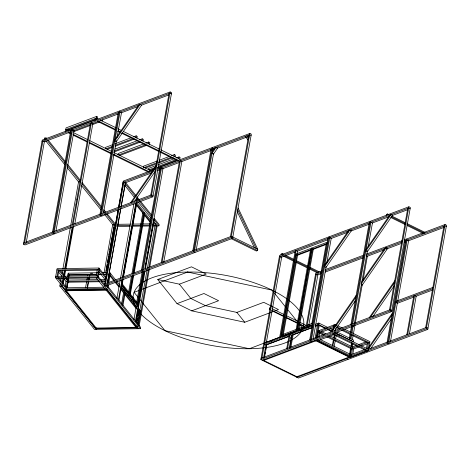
<?xml version="1.0" encoding="UTF-8"?>
<svg xmlns="http://www.w3.org/2000/svg" width="470" height="470" viewBox="0 0 470 470"><rect width="100%" height="100%" fill="white"/><g stroke="black" fill="none" stroke-linecap="round" stroke-linejoin="round"><path stroke-width="0.7" d="M23.5 244.212L42.235 140.078L170.146 91.95L171.615 92.672L152.879 196.807L24.969 244.935L23.5 244.212L151.411 196.084L152.879 196.807M24.622 242.591L42.893 141.029L44.362 141.752L26.22 242.596M46.154 139.138L46.383 137.857L44.621 137.88L44.392 139.167L45.567 139.149M65.735 129.614L66.041 127.899L96.591 116.407L97.69 116.948L97.384 118.657L96.279 118.117L65.73 129.62L65.424 131.336L66.311 131.001L66.623 129.285L69.254 130.578M52.505 232.104L70.776 130.537M71.898 128.921L53.163 233.05L54.632 233.772M54.285 231.434L72.556 129.867L74.025 130.59L56.012 230.711M107.148 289.32L65.312 289.937L55.483 277.647L57.105 268.646L98.941 268.029L106.308 277.241M57.035 276.342L58.192 269.915L58.873 270.761L57.845 276.478M106.943 285.255L140.648 327.402L140.418 328.689L94.488 329.37L59.819 286.019L60.33 283.146M60.718 280.99L61.235 278.117M61.494 276.683L61.752 275.244M62.14 273.088L62.657 270.215M62.915 268.781L70.412 227.128M70.67 225.694L78.555 181.884L80.317 181.861M72.245 224.672L90.516 123.111M96.25 329.347L61.576 285.989L61.834 284.556M62.222 282.399L62.998 278.093M63.644 274.498L64.419 270.191M64.678 268.758L72.174 227.104M76.181 204.838L76.44 203.404M77.086 199.815L77.344 198.375M73.132 224.337L91.409 122.776L92.878 123.498L74.859 223.62M62.316 285.343L62.087 286.63L60.325 286.653M62.704 283.181L63.638 278.011M64.002 275.99L65.036 270.238M65.295 268.799L72.809 227.022M63.215 283.821L64.12 278.786M64.637 275.908L65.671 270.156M65.929 268.717L73.567 226.282M65.124 286.377L66.023 281.377L63.35 278.029M67.022 279.691L67.281 278.275M67.533 276.853L68.191 273.188L99.587 272.723M96.591 116.407L95.974 119.832L95.081 120.167L95.392 118.452L96.279 118.117L98.254 119.086M66.188 287.787L67.345 281.36L68.021 282.206L66.993 287.922M67.821 280.39L68.203 278.264M68.456 276.842L68.843 274.715L69.448 275.479M67.034 287.188L68.062 281.477M68.315 280.044L68.702 277.905M68.961 276.478L69.219 275.044M102.325 119.844L102.119 120.99L101.021 120.449M105.392 148.491L105.597 147.351L112.389 144.795M85.528 287.787L86.668 281.459M86.921 280.055L87.297 277.946M87.679 275.837L87.931 274.433L88.284 274.88M99.969 214.244L118.24 112.683M87.115 287.763L88.254 281.436M88.507 280.032L88.883 277.923M89.265 275.814L89.517 274.409L89.87 274.856L89.617 276.26M87.467 288.21L88.607 281.882M88.989 279.773L89.365 277.664M119.362 111.061L100.627 215.195L102.096 215.912M101.749 213.574L120.02 112.013L121.489 112.73L117.083 137.222M103.476 212.851L116.431 140.624M117.964 154.665L118.17 153.52L143.961 143.814M96.233 275.761L97.384 269.334M138.656 328.718L97.319 277.024L98.941 268.029M99.617 268.875L97.995 277.876L56.165 278.493M104.046 272.788L112.712 224.601L114.474 224.578L114.216 226.017M105.521 273.188L114.304 224.366L115.767 224.343M106.191 270.608L107.36 264.134M107.618 262.695L108.782 256.221M109.04 254.781L109.686 251.186M109.945 249.746L113.957 227.451M157.456 168.231L249.864 133.462L251.333 134.185L232.597 238.314L106.014 285.948L104.546 285.225L118.252 209.027M118.516 207.587L123.281 181.091L154.724 169.265M118.205 209.802L104.493 285.995L106.255 285.971L140.418 328.689M118.593 207.64L123.228 181.867M105.668 283.604L119.016 209.414M119.404 207.252L123.939 182.043L125.408 182.765L121.131 206.536M107.395 282.887L120.743 208.698M107.383 283.163L120.861 208.251M121.125 206.812L125.267 183.758M107.36 286.165L107.618 284.75M108.382 280.496L109.81 272.571L115.667 279.897M107.636 286.606L107.894 285.178M108.282 283.034L108.77 280.32L108.088 279.474M109.886 274.556L110.162 273.017M107.589 289.056L107.336 290.472L106.408 290.489M107.847 287.64L108.353 284.802M108.74 282.676L110.139 274.874M135.836 137.569L136.147 135.853L137.246 136.394L136.935 138.11M141.917 140.548L142.222 138.838L143.327 139.379L143.015 141.088M116.942 298.227L120.185 280.22M120.443 278.781L133.921 203.868M118.446 299.643L122.077 279.474M122.464 277.312L135.812 203.122M136.2 200.96L136.723 198.082M122.03 281.918L122.288 280.484M122.929 276.895L124.092 270.432M124.35 268.993L125.513 262.53M125.772 261.097L126.418 257.501M126.677 256.068L126.935 254.634M127.582 251.039L127.84 249.605M128.099 248.172L130.684 233.807M130.942 232.374L131.588 228.778M131.847 227.345L132.105 225.905M132.364 224.472L133.01 220.882M133.269 219.443L134.432 212.981M134.69 211.547L135.853 205.084M118.957 300.277L122.711 279.392M123.105 277.23L136.453 203.04M136.84 200.878L137.228 198.716M122.276 283.992L123.181 278.963M123.569 276.812L136.617 204.286M143.438 167.808L143.75 166.092L157.327 160.981M148.408 143.744L148.714 142.028L149.818 142.569L149.507 144.284M121.536 304.072L123.563 292.828L124.485 292.816L122.335 304.76M122.946 305.524L125.096 293.58M148.279 169.564L148.485 168.425L155.952 165.61M128.592 292.123L131.435 276.325M131.953 273.452L142.804 213.133L143.685 213.121L132.834 273.44M129.344 292.828L132.446 275.596M133.081 275.514L129.62 294.749L137.704 304.86L143.75 271.261M133.468 273.358L144.425 212.469M130.36 294.097L133.721 275.432M134.109 273.276L144.701 214.391M150.753 195.132L169.024 93.571M151.411 196.084L170.146 91.95M141.482 270.127L159.753 168.566M160.875 166.95L142.14 271.078L143.608 271.801M136.676 302.234L142.105 272.071M133.962 319.506L136.423 305.817M143.262 269.457L161.533 167.896L163.002 168.618L144.989 268.74M137.428 302.938L142.986 272.06M135.46 320.922L144.407 271.219M145.054 267.618L153.737 219.355M135.971 321.556L145.042 271.137M145.43 268.975L154.242 219.995M136.476 322.878L138.521 311.534L139.443 311.516L137.275 323.572M137.252 320.305L137.51 318.877M138.151 315.305L138.409 313.878M138.668 312.45L138.92 311.022M136.893 325.698L136.635 327.114L135.713 327.132M139.737 310.758L147.128 269.698M147.386 268.258L155.159 225.042M139.696 311.833L139.978 310.294M137.504 326.462L137.246 327.878L106.725 289.708L65.107 290.325L95.633 328.495M137.886 324.335L140.33 310.74L138.139 307.997M138.468 325.14L148.45 269.68M148.837 267.518L156.481 225.018L152.826 225.077M139.144 325.992L149.384 269.087M149.771 266.925L157.162 225.87L153.972 221.881M152.774 225.935L158.925 225.841L159.154 224.554L154.142 218.292M173.988 156.31L174.294 154.601L175.398 155.141L175.087 156.851M178.729 158.643L179.035 156.927L180.133 157.468L179.828 159.183L160.752 149.807M161.216 262.701L179.493 161.139M162.109 262.366L180.38 160.805L181.849 161.527L163.707 262.366M192.794 250.821L211.071 149.26M212.193 147.639L193.458 251.773L194.921 252.49M194.574 250.152L212.851 148.59L214.32 149.307M196.172 250.152L213.539 153.631M230.47 236.645L248.742 135.084M104.546 285.225L231.128 237.597L249.864 133.462M231.41 238.76L256.362 251.021L257.548 250.575L257.783 249.288L231.358 236.31L104.775 283.939M404.406 239.829L445.031 224.542L446.5 225.265L427.765 329.394L298.462 378.05L260.844 359.573L279.585 255.439L408.888 206.782L410.357 207.505L391.616 311.639L262.313 360.29M261.966 357.952L280.243 256.391L281.712 257.108L266.42 342.107M280.931 254.934L281.089 254.035L282.159 253.63L283.457 254.27M281.994 254.529L282.159 253.63M263.693 357.229L265.897 344.986M264.351 356.865L264.61 355.438M264.863 354.01L265.121 352.582M265.767 349.01L266.02 347.583M266.279 346.155L266.537 344.721M264.516 357.488L266.813 344.727M279.679 337.307L295.254 250.739M280.567 336.972L296.141 250.404L297.61 251.127L297.093 254.012M281.383 336.203L296.805 330.398L297.539 330.757L282.118 336.561L281.383 336.203L296.182 253.923L311.61 248.119L312.344 248.477M283.363 334.223L297.575 255.234L296.846 254.875L282.499 334.581L283.234 334.94M286.724 348.634L289.191 334.922M287.611 348.299L290.078 334.587L291.547 335.31L289.209 348.299M290.666 338.359L290.918 336.955M289.966 347.794L292.24 335.145M290.86 347.471L293.139 334.822M296.147 329.447L310.488 249.74M296.805 330.398L311.61 248.119M312.591 325.093L297.839 330.645L297.105 330.287L311.91 248.007L327.332 242.203M298.221 328.665L312.568 248.959L313.302 249.317L298.955 329.024M306.293 325.622L315.728 273.193L321.832 270.896M307.057 326.01L316.386 274.145L317.855 274.868L308.784 325.287M311.869 323.53L326.209 243.824M309.695 339.992L327.972 238.431M329.094 236.809L310.353 340.944L311.822 341.666M311.475 339.322L329.752 237.761L331.221 238.484L326.815 262.971M313.073 339.322L326.162 266.572M315.053 338.465L317.479 324.993M316.251 337.354L318.825 323.049L327.984 327.549M316.633 337.989L317.89 330.992L335.098 324.517L336.414 325.164M317.274 336.314L317.532 334.899M318.166 331.35L319.318 324.97M317.82 337.542L319.077 330.545M319.177 336.655L319.947 332.372M333.165 329.106L333.912 324.964M334.611 327.232L335.098 324.517M332.325 345.667L333.465 339.346M333.718 337.942L334.346 334.423M335.198 330.627L335.58 328.483M332.819 346.137L333.959 339.816M334.211 338.406L334.846 334.893M334.141 346.789L335.28 340.462M335.533 339.058L336.168 335.545M350.931 324.476L369.203 222.915M349.339 338.3L350.121 333.976M350.379 332.537L351.542 326.057M370.325 221.294L351.589 325.428L353.058 326.151M352.712 323.806L370.983 222.245L372.452 222.968L368.174 246.738M350.103 338.688L350.879 334.364M351.266 332.202L352.435 325.722M350.861 339.07L351.642 334.752M351.901 333.306L353.322 325.387M354.304 323.806L367.475 250.628M349.539 354.227L350.69 347.8M350.949 346.366L351.595 342.8M352.33 339.792L353.105 335.468M353.37 334.029L355.05 324.664M355.308 323.225L362.364 284.033M362.957 280.731L367.364 256.238L366.383 255.756M349.833 355.819L349.645 356.848L296.223 376.952M350.027 354.721L351.178 348.34M351.431 346.919L352.071 343.376M350.391 354.574L351.419 348.863L352.606 348.417L351.448 354.844M352.2 347.301L352.841 343.752M352.811 353.957L353.71 348.957L359.103 346.925M386.293 215.284L386.457 214.385L387.527 213.985L388.819 214.62M387.362 214.884L387.527 213.985M366.412 348.546L367.44 342.836L368.627 342.389L367.47 348.816M316.275 339.992L351.131 357.118L368.339 350.644L368.568 349.357L334.364 332.554M368.956 347.213L369.961 341.643L344.962 329.364M389.489 309.965L407.766 208.404M260.844 359.573L390.153 310.917L408.888 206.782M387.074 342.236L405.346 240.669M406.468 239.054L387.732 343.182L389.201 343.905M388.855 341.567L407.126 240L408.595 240.722L397.708 301.229M390.453 341.567L397.45 302.668M406.803 334.81L413.817 295.812M407.69 334.476L414.704 295.477L416.173 296.2L409.417 333.753M425.638 327.725L443.909 226.164M296.993 377.328L426.296 328.677L445.031 224.542M149.965 171.497L150.171 170.357L113.987 152.568M115.074 139.296L138.862 104.922M130.613 202.711L155.987 166.045M131.876 202.235L155.658 167.861M134.59 201.148L155.458 170.992M212.305 151.616L214.949 147.797M324.876 264.845L348.664 230.47L349.921 229.995L351.39 230.717L326.015 267.383L324.553 266.666L349.921 229.995M366.112 249.306L389.9 214.925L391.157 214.455L392.626 215.178L367.258 251.844L365.789 251.121L391.157 214.455M361.841 281.495L384.789 248.33L386.046 247.855L387.515 248.577L362.147 285.243L361.166 284.761M361.095 283.921L386.046 247.855M330.792 332.055L356.166 295.389M332.049 331.579L355.837 297.204M334.352 331.097L355.637 300.342M369.361 317.514L394.73 280.849M370.619 317.044L394.406 282.67M372.921 316.557L394.201 285.801M368.169 348.111L392.291 313.243M368.18 349.439L391.962 315.065M370.901 348.352L391.763 318.196M67.51 129.896L95.345 119.427M42.006 141.364L169.917 93.236L171.386 93.959M44.145 141.834L70.441 131.941M73.814 130.672L90.763 124.291M92.12 123.78L117.888 114.087M121.284 112.806L137.757 106.608M141.188 105.321L168.636 94.993M73.608 131.718L90.581 125.331M92.619 124.568L99.405 122.012M115.103 143.773L131.394 137.645M133.427 136.876L136.147 135.853M105.973 148.808L112.759 146.252M115.473 145.23L133.122 138.591M107.072 149.348L111.825 147.562M115.215 146.282L134.22 139.132M115.074 149.055L136.793 140.877M139.508 139.854L142.222 138.838M114.762 150.764L139.202 141.57M113.828 152.074L140.301 142.11M146 143.05L148.714 142.028M118.54 154.983L145.694 144.766M119.638 155.523L146.793 145.306M159.359 160.217L169.541 156.387M171.579 155.617L174.294 154.601M144.12 167.549L157.015 162.696M158.372 162.185L171.274 157.333M145.218 168.09L156.757 163.748M158.795 162.984L173.054 157.62M158.666 164.588L174.282 158.713M176.321 157.949L179.035 156.927M148.855 169.882L155.646 167.326M158.361 166.304L176.009 159.665M149.954 170.422L154.706 168.636M157.421 167.614L177.114 160.205M123.052 182.378L153.126 171.062M157.908 169.259L249.635 134.749L251.103 135.466M124.521 183.1L151.857 172.813M157.327 170.757L160.059 169.723M162.109 168.953L179.217 162.514M181.955 161.486L211.377 150.418M216.852 148.356L246.309 137.275M247.678 136.758L249.047 136.241M23.729 242.925L151.64 194.797L153.108 195.52M157.75 279.515L191.472 266.825L206.218 274.069L179.381 284.168L157.75 279.515L177.031 303.632L191.713 310.84L244.753 322.255L278.475 309.565L263.723 302.322L236.886 312.421L205.478 305.659L190.802 298.45L179.381 284.168M279.35 256.726L408.653 208.069L410.122 208.792M280.819 257.442L295.06 252.084M297.099 251.321L327.613 239.835M331.015 238.56L348.194 232.092M350.943 231.058L369.496 224.078M372.24 223.044L389.148 216.682M391.857 215.665L407.42 209.808M295.953 255.21L311.381 249.405M311.675 249.294L327.102 243.489M296.688 255.568L310.1 250.522M313.079 249.4L326.491 244.353M177.031 303.632L203.939 293.503L218.615 300.718L191.713 310.84M325.222 269.621L363.88 255.075M366.612 254.047L402.344 240.605M315.499 274.48L320.922 272.441M324.993 270.908L363.651 256.362M366.383 255.333L402.114 241.891M404.177 241.11L444.802 225.829L446.271 226.546M317.644 274.944L321.034 273.669M325.105 272.142L363.081 257.848M367.158 256.315L384.343 249.852M386.405 249.077L401.521 243.384M404.271 242.35L405.645 241.833M408.383 240.805L444.238 227.31M270.18 307.721L269.551 307.956L269.275 309.495L269.897 309.26M281.612 334.916L297.04 329.112L297.769 329.47M297.334 329L312.762 323.196M297.105 330.287L312.527 324.482M264.669 342.953L312.397 324.993M270.826 341.108L272.888 340.333M284.562 335.944L286.618 335.169M292.111 333.101L294.173 332.325M299.66 330.257L301.722 329.482M305.841 327.937L309.278 326.644M315.452 324.318L318.825 323.049M312.162 326.28L264.434 344.24L265.903 344.957L289.085 336.238M315.176 325.857L318.548 324.594L326.397 328.448M291.13 335.468L312.268 327.514M266.514 344.839L289.173 336.314M292.604 335.022L312.515 327.531M315.258 326.497L317.321 325.722M396.104 301.282L432.888 287.44M432.653 288.727L395.869 302.568L397.338 303.291L413.688 297.14M317.661 332.278L334.863 325.804M415.733 296.37L432.758 289.961M320.317 332.548L333.8 327.478M261.079 358.287L390.382 309.63L391.851 310.353M263.083 360.672L316.51 340.568M318.924 340.262L333.759 334.681M356.519 345.427L352.471 346.948L352.241 348.235L357.635 346.202M358.539 344.663L365.954 341.878M359.656 345.444L367.07 342.654M361.125 346.167L367.863 343.629M365.243 349.333L351.084 354.662L350.855 355.949L365.684 350.367M368.034 349.398L426.525 327.39L427.994 328.107M117.964 224.308L130.39 224.125M132.587 224.09L141.358 223.961M142.821 223.943L150.136 223.832M153.79 223.779L155.981 223.743M114.075 225.647L115.538 225.629M117.001 225.606L130.161 225.412M132.352 225.377L141.129 225.248M142.592 225.224L149.901 225.118M116.948 226.464L130.108 226.27M132.299 226.234L141.076 226.105M142.539 226.088L149.848 225.976M56.87 269.933L98.706 269.316L106.073 278.528M58.286 270.773L97.184 270.191M102.507 272.676L106.89 272.612M90.44 273.305L92.643 273.276M96.391 274.31L67.915 274.727L68.273 275.173M98.577 274.274L101.502 274.233M102.959 274.21L106.608 274.157M108.605 274.127L109.534 274.11L114.474 280.29M69.002 275.162L87.984 274.88M89.447 274.862L96.744 274.75M98.207 274.733L101.126 274.686M103.318 274.656L106.966 274.603M55.719 276.36L97.549 275.743L104.922 284.955M55.483 277.647L97.319 277.024M67.721 280.073L97.813 279.627M100.016 279.591L105.157 279.515M66.023 281.377L99.052 280.89M101.256 280.854L105.656 280.79M67.433 282.212L99.728 281.736M101.931 281.7L105.603 281.647M59.819 286.019L61.576 285.989M66.335 287.781L103.77 287.229M64.637 289.091L106.473 288.468M66.388 290.76L106.155 290.172M65.718 291.089L66.646 291.077M95.105 327.837L96.033 327.825M96.203 328.037L135.965 327.449M95.569 328.495L137.974 327.866M392.062 216.212L405.68 222.903M406.979 223.544L425.139 232.462M391.252 216.793L405.522 223.802M406.82 224.443L424.328 233.044M390.834 217.516L405.105 224.525M407.049 225.483L423.259 233.443M100.228 120.062L116.019 127.822M117.994 128.792L121.278 130.407M123.252 131.377L159.436 149.16M98.606 121.125L115.708 129.532M118.34 130.825L120.314 131.8M122.288 132.769L159.124 150.876M160.44 151.522L178.864 160.576M97.713 121.46L115.479 130.19M117.453 131.165L120.079 132.458M121.395 133.104L158.895 151.534M160.211 152.18L177.971 160.91M73.861 132.846L87.673 139.637M89.647 140.606L111.361 151.275M68.943 132.293L70.917 133.263M72.891 134.232L87.367 141.347M89.341 142.316L111.049 152.991M113.681 154.283L149.207 171.744M68.056 132.628L70.03 133.597M73.32 135.213L87.132 142.005M89.106 142.974L111.478 153.972M113.446 154.941L148.314 172.079M286.048 255.545L293.832 259.364M296.423 260.639L307.451 266.055M310.041 267.33L319.124 271.789M284.591 255.803L293.668 260.262M296.264 261.537L307.938 267.271M309.231 267.912L318.313 272.371M282.875 255.886L293.251 260.985M295.841 262.26L307.515 267.994M309.46 268.952L317.244 272.776M390.153 310.917L391.616 311.639M426.296 328.677L427.765 329.394M231.128 237.597L257.548 250.575M337.73 325.81L342.33 328.072M336.837 326.773L340.785 328.712M342.759 329.681L369.726 342.93M336.309 327.543L339.599 329.159M341.572 330.128L367.881 343.053M329.946 328.512L332.56 329.799M337.143 332.049L353.499 340.086L353.223 341.625L334.904 332.625M318.971 323.66L318.202 323.284L317.92 324.829L325.775 328.683M327.707 329.094L331.632 331.021M327.737 329.646L331.661 331.579M336.896 334.147L339.516 335.433M333.477 333.518L368.339 350.644M332.29 333.964L367.152 351.09M321.051 331.514L325.657 333.776M329.605 335.715L352.623 347.024M272.124 308.673L283.798 314.412M286.389 315.681L298.062 321.421M300.007 322.373L306.493 325.557M318.848 331.832L324.764 334.74M328.054 336.356L353.71 348.957M319.635 333.248L323.583 335.186M326.867 336.802L351.865 349.081M271.842 310.218L283.516 315.952M286.113 317.227L297.786 322.961M299.731 323.918L304.918 326.468M271.872 310.77L283.545 316.504M286.136 317.779L297.81 323.513M299.754 324.47L304.296 326.703M320.323 339.552L351.237 354.738M317.462 339.546L352.318 356.671M315.74 340.192L350.414 357.224M315.887 340.803L349.022 357.082M314.671 340.591L315.44 340.973M348.576 357.247L349.351 357.629M346.502 358.698L347.97 359.421M297.287 376.546L298.062 376.928M263.235 359.95L264.005 360.326M263.711 360.437L296.846 376.717M236.886 312.421L244.753 322.255M125.449 182.407L135.924 195.508M136.835 196.648L139.567 200.067M140.477 201.207L151.411 214.872M125.214 183.694L135.237 196.225M136.606 197.935L138.427 200.214M139.337 201.348L151.634 216.729M153.455 219.008L158.925 225.841M124.82 185.427L134.385 197.388M138.027 201.947L151.24 218.462M136.341 202.364L150.711 220.336M136.112 203.645L150.482 221.617M136.13 204.785L143.315 213.768M144.214 214.896L150.048 222.192M48.21 140.136L65.541 161.815M67.369 164.095L80.599 180.639M81.962 182.348L101.549 206.841M103.829 209.685L105.65 211.964M107.019 213.674L115.215 223.926M47.065 140.283L65.312 163.096M67.592 165.951L79.912 181.355M81.733 183.635L101.32 208.122M103.594 210.971L104.963 212.681M105.873 213.821L114.527 224.642M45.76 140.877L64.919 164.835M67.198 167.69L78.608 181.949M81.339 185.368L100.927 209.861M104.569 214.414L113.223 225.236M137.939 303.573L121.771 283.357L121.536 284.638L129.174 294.185M121.748 284.75L138.256 305.394M121.589 285.654L138.092 306.293L136.506 306.317L120.919 286.823M116.584 281.042L119.797 285.061M121.63 287.352L130.343 298.25M131.259 299.396L132.176 300.541M133.098 301.693L134.015 302.839M115.849 282.012L119.515 286.6M120.896 288.322L136.488 307.821M137.863 309.542L140.054 312.28M109.88 275.72L114.004 280.878M114.927 282.029L119.051 287.188M120.426 288.909L123.639 292.922M125.014 294.643L136.024 308.408M137.857 310.699L138.773 311.851M107.859 280.755L108.535 281.606M98.964 271.86L105.65 280.226M105.797 289.726L136.323 327.896M96.238 277.899L104.71 288.498M68.191 273.188L68.55 273.634M60.436 270.585L65.342 276.718M66.235 277.835L68.015 280.067L67.786 281.354L65.113 278.005M59.314 270.755L63.773 276.331M58.445 271.895L62.011 276.36M58.603 277.741L66.628 287.781L66.399 289.068L57.922 278.469M66.035 290.313L96.556 328.483M248.888 137.716L248.113 136.594L246.644 135.871L248.201 138.11M245.387 136.347L247.872 139.931M238.061 207.94L257.736 249.27M237.732 209.761L256.179 248.501M237.174 211.518L254.37 247.637M140.119 104.446L114.745 141.118L116.213 141.834L141.588 105.168L140.119 104.446M216.206 147.327L211.976 153.437L213.445 154.16L217.675 148.044L216.206 147.327M187.595 272.042L134.097 292.322L164.97 330.669L249.341 348.728L302.839 328.448L271.966 290.108L187.595 272.042A86.509 35.738 10.2 0 0 164.97 330.669A86.509 35.738 10.2 0 0 302.839 328.448A86.509 35.738 10.2 0 0 187.595 272.042"/></g></svg>
